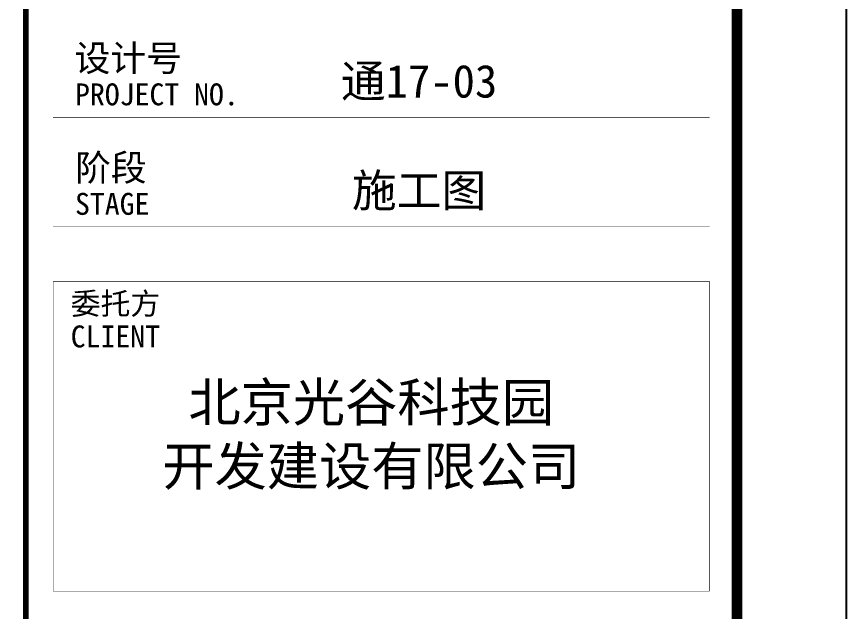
# Model space of a CAD drawing. Extents: x 776418 to 2076422, y -1170708 to 498544.
# Drawn here: x 1005947 to 1013531, y -311492 to -306061 of the extents above; entities that cross this region are included whole.
import ezdxf
from ezdxf.enums import TextEntityAlignment as Align

# ---------------------------------------------------------------- set-up
doc = ezdxf.new("R2010")
doc.units = 0
doc.header["$LTSCALE"] = 1000
doc.header["$MEASUREMENT"] = 0
doc.layers.get('0').update_dxf_attribs({"linetype": 'CONTINUOUS'})
for name, color, linetype in [('SHEET_LINE', 6, 'CONTINUOUS'), ('SHEET_TEXT', 7, 'CONTINUOUS'), ('TEL_TITLE', 7, 'CONTINUOUS'), ('字', 7, 'CONTINUOUS')]:
    doc.layers.add(name, color=color, linetype=linetype)
doc.styles.add('华文细黑', font='STXIHEI.TTF')

# ---------------------------------------------------------------- blocks, each defined once
blk = doc.blocks.new('A$C51FB5BAD')
at = {"layer": 'SHEET_LINE', "const_width": 50}
blk.add_lwpolyline([(-6500, -57400), (0, -57400), (0, -6150), (-6500, -6150)], close=True, dxfattribs=at)
at = {"layer": 'SHEET_LINE'}
for points, const_width in [([(-6250, -11113.48509076308), (-250, -11113.48509076308)], 5), ([(-6250, -12113.48509076308), (-250, -12113.48509076308)], 5), ([(-250, -15439.90927883727), (-250, -12613.48509076354), (-6250, -12613.48509076354), (-6250, -15439.90927883727)], 4.999999999999995), ([(-6250, -15439.90927883727), (-250, -15439.90927883727)], 4.999999999999995)]:
    blk.add_lwpolyline(points, dxfattribs=dict(at, const_width=const_width))
at = {"layer": 'SHEET_TEXT', "style": '华文细黑'}
for s, height, p in [('设计号', 240, (-6054.465229523368, -10452.10351998219)), ('PROJECT NO.', 200, (-6049.999999999534, -10803.4513979461)), ('阶段', 240, (-6049.999999999534, -11453.08029625774)), ('STAGE', 200, (-6049.999999999534, -11803.4513979461)), ('委托方', 200, (-6089.72352226777, -12713.9926520749)), ('CLIENT', 200, (-6089.72352226777, -13013.9926520749))]:
    blk.add_text(s, height=height, dxfattribs=at).set_placement(p, align=Align.TOP_LEFT)
at = {"layer": '字', "width": 78154.15673822165, "attachment_point": 5, "style": '华文细黑'}
for s, insert, char_height in [('通17-03', (-2905.68302814709, -10797.34190378175), 299.9999999999997), ('施工图', (-2905.68302814709, -11797.34190378175), 299.9999999999997), ('北京光谷科技园\\P开发建设有限公司', (-3342.695528067648, -14026.72747483291), 350)]:
    blk.add_mtext(s, dxfattribs=dict(at, insert=insert, char_height=char_height))

msp = doc.modelspace()

# ---------------------------------------------------------------- linework, layer by layer
at = {"layer": 'TEL_TITLE'}
msp.add_lwpolyline([(908431.4639519872, -354267.7200902286), (1013531.463951987, -354267.7200902286), (1013531.463951987, -294867.7200902286), (908431.4639519872, -294867.7200902286)], close=True, dxfattribs=at)
at = {"layer": 'TEL_TITLE', "const_width": 100}
msp.add_lwpolyline([(910931.4639519872, -353267.7200902286), (1012531.463951987, -353267.7200902286), (1012531.463951987, -295867.7200902286), (910931.4639519872, -295867.7200902286)], close=True, dxfattribs=at)

# ---------------------------------------------------------------- block references
msp.add_blockref('A$C51FB5BAD', (1012531.463951987, -295867.7200902284))

doc.saveas('drawing.dxf')
